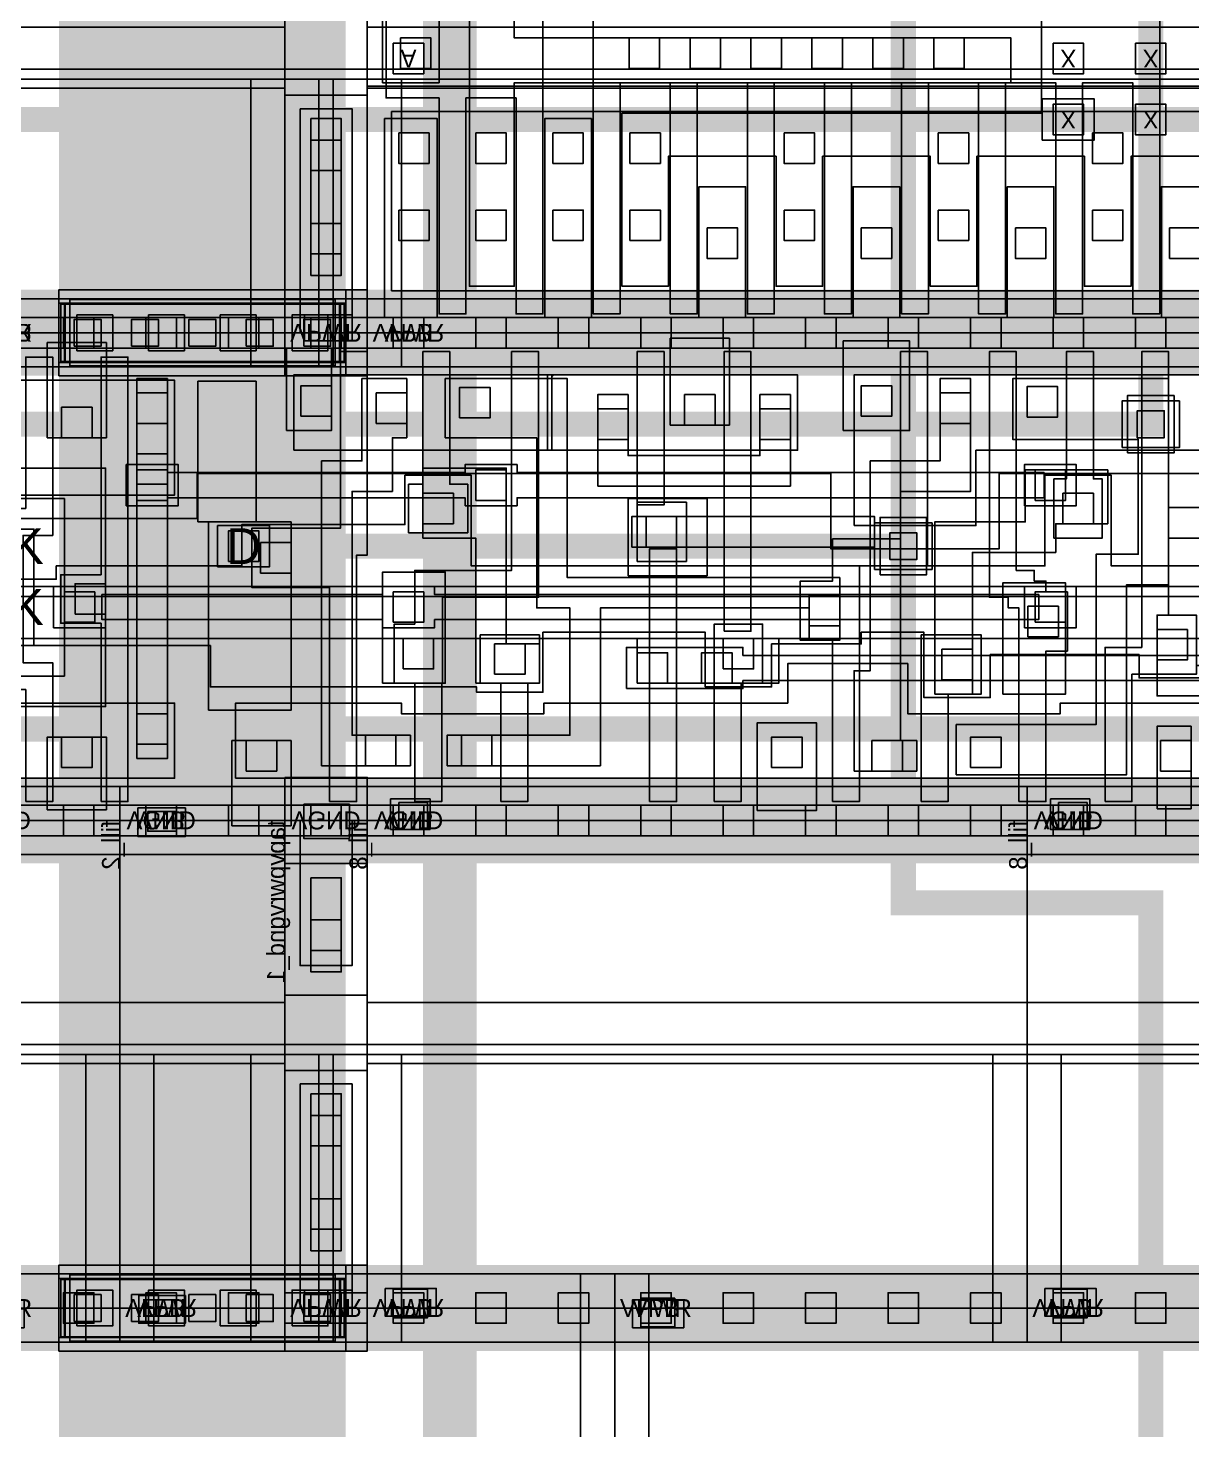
# Model space of a CAD drawing. Extents: x 0 to 50.5, y 0 to 99.5.
# Drawn here: x 27.55 to 34.04, y 59.16 to 66.98 of the extents above; entities that cross this region are included whole.
import ezdxf
from ezdxf.enums import TextEntityAlignment as Align

# ---------------------------------------------------------------- set-up
doc = ezdxf.new("R2010")
doc.units = 0
for name, color, linetype in [('L122D16', 13, 'CONTINUOUS'), ('L236D0', 12, 'CONTINUOUS'), ('L64D16', 14, 'CONTINUOUS'), ('L64D20', 26, 'CONTINUOUS'), ('L64D5', 19, 'CONTINUOUS'), ('L64D59', 18, 'CONTINUOUS'), ('L65D20', 22, 'CONTINUOUS'), ('L65D44', 31, 'CONTINUOUS'), ('L66D20', 16, 'CONTINUOUS'), ('L66D44', 21, 'CONTINUOUS'), ('L67D16', 29, 'CONTINUOUS'), ('L67D20', 8, 'CONTINUOUS'), ('L67D44', 9, 'CONTINUOUS'), ('L67D5', 17, 'CONTINUOUS'), ('L68D16', 15, 'CONTINUOUS'), ('L68D20', 6, 'CONTINUOUS'), ('L68D44', 7, 'CONTINUOUS'), ('L68D5', 20, 'CONTINUOUS'), ('L69D20', 4, 'CONTINUOUS'), ('L69D44', 5, 'CONTINUOUS'), ('L70D20', 2, 'CONTINUOUS'), ('L70D44', 3, 'CONTINUOUS'), ('L71D20', 1, 'CONTINUOUS'), ('L78D44', 24, 'CONTINUOUS'), ('L81D4', 28, 'CONTINUOUS'), ('L83D44', 30, 'CONTINUOUS'), ('L93D44', 25, 'CONTINUOUS'), ('L94D20', 27, 'CONTINUOUS'), ('L95D20', 23, 'CONTINUOUS')]:
    doc.layers.add(name, color=color, linetype=linetype)

# ---------------------------------------------------------------- blocks, each defined once
blk = doc.blocks.new('VIA_M1M2_PR')
at = {"layer": 'L68D20'}
blk.add_lwpolyline([(-0.16, -0.13), (-0.16, 0.13), (0.16, 0.13), (0.16, -0.13)], close=True, dxfattribs=at)
at = {"layer": 'L68D44'}
blk.add_lwpolyline([(-0.075, -0.075), (-0.075, 0.075), (0.075, 0.075), (0.075, -0.075)], close=True, dxfattribs=at)
at = {"layer": 'L69D20'}
blk.add_lwpolyline([(-0.13, -0.16), (-0.13, 0.16), (0.13, 0.16), (0.13, -0.16)], close=True, dxfattribs=at)
blk = doc.blocks.new('VIA_L1M1_PR_MR')
at = {"layer": 'L67D20'}
blk.add_lwpolyline([(-0.085, -0.085), (-0.085, 0.085), (0.085, 0.085), (0.085, -0.085)], close=True, dxfattribs=at)
at = {"layer": 'L67D44'}
blk.add_lwpolyline([(-0.085, -0.085), (-0.085, 0.085), (0.085, 0.085), (0.085, -0.085)], close=True, dxfattribs=at)
at = {"layer": 'L68D20'}
blk.add_lwpolyline([(-0.145, -0.115), (-0.145, 0.115), (0.145, 0.115), (0.145, -0.115)], close=True, dxfattribs=at)
blk = doc.blocks.new('VIA_via2_3_1600_480_1_5_320_320')
at = {"layer": 'L68D20'}
blk.add_lwpolyline([(-0.8, -0.24), (-0.8, 0.24), (0.8, 0.24), (0.8, -0.24)], close=True, dxfattribs=at)
at = {"layer": 'L68D44'}
for points in [[(-0.715, -0.075), (-0.715, 0.075), (-0.565, 0.075), (-0.565, -0.075)], [(-0.395, -0.075), (-0.395, 0.075), (-0.245, 0.075), (-0.245, -0.075)], [(-0.075, -0.075), (-0.075, 0.075), (0.075, 0.075), (0.075, -0.075)], [(0.245, -0.075), (0.245, 0.075), (0.395, 0.075), (0.395, -0.075)], [(0.565, -0.075), (0.565, 0.075), (0.715, 0.075), (0.715, -0.075)]]:
    blk.add_lwpolyline(points, close=True, dxfattribs=at)
at = {"layer": 'L69D20'}
blk.add_lwpolyline([(-0.77, -0.16), (-0.77, 0.16), (0.77, 0.16), (0.77, -0.16)], close=True, dxfattribs=at)
blk = doc.blocks.new('VIA_via3_4_1600_480_1_4_400_400')
at = {"layer": 'L69D20'}
blk.add_lwpolyline([(-0.74, -0.185), (-0.74, 0.185), (0.74, 0.185), (0.74, -0.185)], close=True, dxfattribs=at)
at = {"layer": 'L69D44'}
for points in [[(-0.7, -0.1), (-0.7, 0.1), (-0.5, 0.1), (-0.5, -0.1)], [(-0.3, -0.1), (-0.3, 0.1), (-0.1, 0.1), (-0.1, -0.1)], [(0.1, -0.1), (0.1, 0.1), (0.3, 0.1), (0.3, -0.1)], [(0.5, -0.1), (0.5, 0.1), (0.7, 0.1), (0.7, -0.1)]]:
    blk.add_lwpolyline(points, close=True, dxfattribs=at)
at = {"layer": 'L70D20'}
blk.add_lwpolyline([(-0.765, -0.165), (-0.765, 0.165), (0.765, 0.165), (0.765, -0.165)], close=True, dxfattribs=at)
blk = doc.blocks.new('VIA_via4_5_1600_480_1_4_400_400')
at = {"layer": 'L70D20'}
blk.add_lwpolyline([(-0.79, -0.16), (-0.79, 0.16), (0.79, 0.16), (0.79, -0.16)], close=True, dxfattribs=at)
at = {"layer": 'L70D44'}
for points in [[(-0.7, -0.1), (-0.7, 0.1), (-0.5, 0.1), (-0.5, -0.1)], [(-0.3, -0.1), (-0.3, 0.1), (-0.1, 0.1), (-0.1, -0.1)], [(0.1, -0.1), (0.1, 0.1), (0.3, 0.1), (0.3, -0.1)], [(0.5, -0.1), (0.5, 0.1), (0.7, 0.1), (0.7, -0.1)]]:
    blk.add_lwpolyline(points, close=True, dxfattribs=at)
at = {"layer": 'L71D20'}
blk.add_lwpolyline([(-0.8, -0.165), (-0.8, 0.165), (0.8, 0.165), (0.8, -0.165)], close=True, dxfattribs=at)
blk = doc.blocks.new('sky130_fd_sc_hd__dfrtp_4')
at = {"layer": 'L236D0'}
blk.add_lwpolyline([(0, 0), (0, 2.72), (10.58, 2.72), (10.58, 0)], close=True, dxfattribs=at)
at = {"layer": 'L64D20'}
blk.add_lwpolyline([(-0.19, 1.305), (-0.19, 2.91), (10.77, 2.91), (10.77, 1.305)], close=True, dxfattribs=at)
at = {"layer": 'L65D20'}
for points in [[(0.135, 1.815), (0.135, 2.455), (1.225, 2.455), (1.225, 1.815)], [(1.89, 2.065), (1.89, 2.485), (3.335, 2.485), (3.335, 2.48), (3.33, 2.48), (3.33, 2.065)], [(3.305, 2.065), (3.305, 2.485), (4.7, 2.485), (4.7, 2.065)], [(5.015, 1.645), (5.015, 2.485), (8, 2.485), (8, 2.065), (5.695, 2.065), (5.695, 1.645)], [(1.565, 0.235), (1.565, 0.655), (2.49, 0.655), (2.49, 0.595), (3.285, 0.595), (3.285, 0.655), (4.645, 0.655), (4.645, 0.875), (5.315, 0.875), (5.315, 0.595), (6.165, 0.595), (6.165, 0.655), (8.025, 0.655), (8.025, 0.235)], [(0.135, 0.235), (0.135, 0.655), (1.225, 0.655), (1.225, 0.235)]]:
    blk.add_lwpolyline(points, close=True, dxfattribs=at)
at = {"layer": 'L66D20'}
for points in [[(0.395, 0.105), (0.395, 0.73), (0.23, 0.73), (0.23, 0.995), (0.11, 0.995), (0.11, 1.325), (0.23, 1.325), (0.23, 1.74), (0.395, 1.74), (0.395, 2.585), (0.545, 2.585), (0.545, 1.59), (0.38, 1.59), (0.38, 0.88), (0.545, 0.88), (0.545, 0.105)], [(0.815, 0.105), (0.815, 1.1), (0.59, 1.1), (0.59, 1.37), (0.815, 1.37), (0.815, 2.585), (0.965, 2.585), (0.965, 0.105)], [(2.09, 0.105), (2.09, 1.3), (1.655, 1.3), (1.655, 1.63), (2.15, 1.63), (2.15, 2.615), (2.3, 2.615), (2.3, 1.48), (2.24, 1.48), (2.24, 0.105)], [(2.565, 0.105), (2.565, 0.765), (2.45, 0.765), (2.45, 1.095), (2.565, 1.095), (2.565, 1.395), (3.105, 1.395), (3.105, 2.615), (3.255, 2.615), (3.255, 1.245), (2.72, 1.245), (2.72, 0.765), (2.715, 0.765), (2.715, 0.105)], [(2.53, 1.605), (2.53, 1.875), (2.61, 1.875), (2.61, 2.615), (2.76, 2.615), (2.76, 1.875), (2.86, 1.875), (2.86, 1.605)], [(3.805, 1.76), (3.805, 2.615), (3.955, 2.615), (3.955, 1.76)], [(4.29, 1.055), (4.29, 2.615), (4.44, 2.615), (4.44, 1.055)], [(4.895, 0.105), (4.895, 1.005), (4.715, 1.005), (4.715, 1.335), (4.895, 1.335), (4.895, 1.57), (5.275, 1.57), (5.275, 2.615), (5.425, 2.615), (5.425, 1.42), (5.045, 1.42), (5.045, 0.105)], [(5.935, 0.105), (5.935, 1.185), (5.875, 1.185), (5.875, 1.245), (5.77, 1.245), (5.77, 2.615), (5.92, 2.615), (5.92, 1.395), (6.02, 1.395), (6.02, 1.335), (6.085, 1.335), (6.085, 1.275), (6.205, 1.275), (6.205, 0.945), (6.085, 0.945), (6.085, 0.105)], [(6.13, 1.575), (6.13, 1.905), (6.2, 1.905), (6.2, 2.615), (6.35, 2.615), (6.35, 1.905), (6.4, 1.905), (6.4, 1.575)], [(6.415, 0.105), (6.415, 0.965), (6.62, 0.965), (6.62, 2.615), (6.77, 2.615), (6.77, 1.145), (6.925, 1.145), (6.925, 0.815), (6.565, 0.815), (6.565, 0.105)], [(3.805, 1.445), (3.805, 1.775), (4.08, 1.775), (4.08, 1.445)], [(3.875, 0.105), (3.875, 1.515), (4.025, 1.515), (4.025, 0.105)], [(4.235, 0.105), (4.235, 1.095), (4.505, 1.095), (4.505, 0.765), (4.385, 0.765), (4.385, 0.105)], [(3.045, 0.105), (3.045, 0.765), (2.93, 0.765), (2.93, 1.035), (3.26, 1.035), (3.26, 0.765), (3.195, 0.765), (3.195, 0.105)], [(5.39, 0.105), (5.39, 1.035), (5.725, 1.035), (5.725, 0.705), (5.54, 0.705), (5.54, 0.105)]]:
    blk.add_lwpolyline(points, close=True, dxfattribs=at)
at = {"layer": 'L66D44'}
for points in [[(1.93, 2.255), (1.93, 2.425), (2.1, 2.425), (2.1, 2.255)], [(5.055, 2.255), (5.055, 2.425), (5.225, 2.425), (5.225, 2.255)], [(1.015, 2.215), (1.015, 2.385), (1.185, 2.385), (1.185, 2.215)], [(2.35, 2.215), (2.35, 2.385), (2.52, 2.385), (2.52, 2.215)], [(2.815, 2.245), (2.815, 2.415), (2.985, 2.415), (2.985, 2.245)], [(4.07, 2.205), (4.07, 2.375), (4.24, 2.375), (4.24, 2.205)], [(5.495, 2.215), (5.495, 2.385), (5.665, 2.385), (5.665, 2.215)], [(5.98, 2.25), (5.98, 2.42), (6.15, 2.42), (6.15, 2.25)], [(0.595, 2.135), (0.595, 2.305), (0.765, 2.305), (0.765, 2.135)], [(3.585, 2.125), (3.585, 2.295), (3.755, 2.295), (3.755, 2.125)], [(4.49, 2.125), (4.49, 2.295), (4.66, 2.295), (4.66, 2.125)], [(1.015, 1.875), (1.015, 2.045), (1.185, 2.045), (1.185, 1.875)], [(2.61, 1.655), (2.61, 1.825), (2.78, 1.825), (2.78, 1.655)], [(6.18, 1.655), (6.18, 1.825), (6.35, 1.825), (6.35, 1.655)], [(3.855, 1.525), (3.855, 1.695), (4.025, 1.695), (4.025, 1.525)], [(1.705, 1.38), (1.705, 1.55), (1.875, 1.55), (1.875, 1.38)], [(0.67, 1.15), (0.67, 1.32), (0.84, 1.32), (0.84, 1.15)], [(4.765, 1.085), (4.765, 1.255), (4.935, 1.255), (4.935, 1.085)], [(5.985, 1.025), (5.985, 1.195), (6.155, 1.195), (6.155, 1.025)], [(6.705, 0.895), (6.705, 1.065), (6.875, 1.065), (6.875, 0.895)], [(2.5, 0.845), (2.5, 1.015), (2.67, 1.015), (2.67, 0.845)], [(3.01, 0.815), (3.01, 0.985), (3.18, 0.985), (3.18, 0.815)], [(4.285, 0.845), (4.285, 1.015), (4.455, 1.015), (4.455, 0.845)], [(5.505, 0.785), (5.505, 0.955), (5.675, 0.955), (5.675, 0.785)], [(1.015, 0.425), (1.015, 0.595), (1.185, 0.595), (1.185, 0.425)], [(2.29, 0.305), (2.29, 0.475), (2.46, 0.475), (2.46, 0.305)], [(2.825, 0.305), (2.825, 0.475), (2.995, 0.475), (2.995, 0.305)], [(0.595, 0.295), (0.595, 0.465), (0.765, 0.465), (0.765, 0.295)], [(1.625, 0.275), (1.625, 0.445), (1.795, 0.445), (1.795, 0.275)], [(4.555, 0.295), (4.555, 0.465), (4.725, 0.465), (4.725, 0.295)], [(5.115, 0.275), (5.115, 0.445), (5.285, 0.445), (5.285, 0.275)], [(5.665, 0.295), (5.665, 0.465), (5.835, 0.465), (5.835, 0.295)], [(6.725, 0.275), (6.725, 0.445), (6.895, 0.445), (6.895, 0.275)]]:
    blk.add_lwpolyline(points, close=True, dxfattribs=at)
at = {"layer": 'L67D16'}
blk.add_lwpolyline([(1.525, 1.445), (1.525, 1.615), (1.695, 1.615), (1.695, 1.445)], close=True, dxfattribs=at)
at = {"layer": 'L67D20'}
for points in [[(1.85, 2.175), (1.85, 2.635), (0, 2.635), (0, 2.805), (9.2, 2.805), (9.2, 2.635), (2.1, 2.635), (2.1, 2.175)], [(0.515, 2.135), (0.515, 2.665), (0.845, 2.665), (0.845, 2.135)], [(3.99, 2.205), (3.99, 2.69), (4.32, 2.69), (4.32, 2.205)], [(4.955, 2.175), (4.955, 2.675), (5.325, 2.675), (5.325, 2.175)], [(0.09, 0.345), (0.09, 0.805), (0.61, 0.805), (0.61, 1.795), (0.09, 1.795), (0.09, 2.465), (0.345, 2.465), (0.345, 1.965), (0.84, 1.965), (0.84, 0.635), (0.345, 0.635), (0.345, 0.345)], [(1.015, 0.345), (1.015, 2.465), (1.185, 2.465), (1.185, 0.345)], [(1.355, 1.665), (1.355, 2.45), (1.68, 2.45), (1.68, 1.665)], [(2.045, 0.305), (2.045, 2.005), (2.27, 2.005), (2.27, 2.465), (2.52, 2.465), (2.52, 2.135), (2.44, 2.135), (2.44, 1.835), (2.215, 1.835), (2.215, 0.475), (2.54, 0.475), (2.54, 0.305)], [(2.745, 0.305), (2.745, 0.475), (3.43, 0.475), (3.43, 1.185), (3.245, 1.185), (3.245, 2.135), (2.735, 2.135), (2.735, 2.465), (3.415, 2.465), (3.415, 1.355), (4.935, 1.355), (4.935, 1.005), (4.765, 1.005), (4.765, 1.185), (3.6, 1.185), (3.6, 0.305)], [(5.015, 0.275), (5.015, 0.835), (5.105, 0.835), (5.105, 2.005), (5.495, 2.005), (5.495, 2.465), (5.665, 2.465), (5.665, 1.835), (5.275, 1.835), (5.275, 0.445), (5.365, 0.445), (5.365, 0.275)], [(5.585, 0.255), (5.585, 0.535), (6.365, 0.535), (6.365, 1.485), (6.6, 1.485), (6.6, 2.125), (5.9, 2.125), (5.9, 2.465), (6.77, 2.465), (6.77, 1.745), (7.82, 1.745), (7.82, 1.575), (6.77, 1.575), (6.77, 1.315), (6.535, 1.315), (6.535, 0.255)], [(3.585, 1.865), (3.585, 2.375), (3.755, 2.375), (3.755, 2.035), (4.49, 2.035), (4.49, 2.375), (4.66, 2.375), (4.66, 1.865)], [(7.065, 0.295), (7.065, 0.695), (6.705, 0.695), (6.705, 1.145), (6.925, 1.145), (6.925, 0.865), (7.235, 0.865), (7.235, 0.465), (7.815, 0.465), (7.815, 1.295), (7.99, 1.295), (7.99, 1.915), (7.36, 1.915), (7.36, 2.375), (7.53, 2.375), (7.53, 2.085), (8.16, 2.085), (8.16, 1.285), (9.845, 1.285), (9.845, 1.075), (8.14, 1.075), (8.14, 0.82), (8.135, 0.82), (8.135, 0.295)], [(2.905, 0.765), (2.905, 1.575), (2.61, 1.575), (2.61, 1.965), (3.075, 1.965), (3.075, 0.985), (3.26, 0.985), (3.26, 0.765)], [(5.465, 0.705), (5.465, 1.665), (5.97, 1.665), (5.97, 1.955), (6.43, 1.955), (6.43, 1.655), (6.14, 1.655), (6.14, 1.495), (5.675, 1.495), (5.675, 0.705)], [(1.415, 0.615), (1.415, 1.665), (1.875, 1.665), (1.875, 0.615)], [(3.775, 1.525), (3.775, 1.695), (5.13, 1.695), (5.13, 1.525)], [(0.09, 0.975), (0.09, 1.625), (0.44, 1.625), (0.44, 0.975)], [(2.385, 0.765), (2.385, 1.385), (2.735, 1.385), (2.735, 0.765)], [(5.845, 0.705), (5.845, 1.325), (6.195, 1.325), (6.195, 0.705)], [(3.805, 0.765), (3.805, 1.015), (4.595, 1.015), (4.595, 0.765)], [(4.475, 0.055), (4.475, 0.545), (4.805, 0.545), (4.805, 0.055)], [(6.705, 0.065), (6.705, 0.525), (6.895, 0.525), (6.895, 0.065)], [(0.515, 0.06), (0.515, 0.465), (0.845, 0.465), (0.845, 0.06)], [(1.545, -0.03), (1.545, 0.445), (1.875, 0.445), (1.875, -0.03)], [(0, -0.085), (0, 0.085), (9.2, 0.085), (9.2, -0.085)]]:
    blk.add_lwpolyline(points, close=True, dxfattribs=at)
at = {"layer": 'L67D44'}
for points in [[(0.605, 2.635), (0.605, 2.805), (0.775, 2.805), (0.775, 2.635)], [(1.065, 2.635), (1.065, 2.805), (1.235, 2.805), (1.235, 2.635)], [(1.525, 2.635), (1.525, 2.805), (1.695, 2.805), (1.695, 2.635)], [(1.985, 2.635), (1.985, 2.805), (2.155, 2.805), (2.155, 2.635)], [(2.445, 2.635), (2.445, 2.805), (2.615, 2.805), (2.615, 2.635)], [(2.905, 2.635), (2.905, 2.805), (3.075, 2.805), (3.075, 2.635)], [(3.365, 2.635), (3.365, 2.805), (3.535, 2.805), (3.535, 2.635)], [(3.825, 2.635), (3.825, 2.805), (3.995, 2.805), (3.995, 2.635)], [(4.285, 2.635), (4.285, 2.805), (4.455, 2.805), (4.455, 2.635)], [(4.745, 2.635), (4.745, 2.805), (4.915, 2.805), (4.915, 2.635)], [(5.205, 2.635), (5.205, 2.805), (5.375, 2.805), (5.375, 2.635)], [(5.665, 2.635), (5.665, 2.805), (5.835, 2.805), (5.835, 2.635)], [(6.125, 2.635), (6.125, 2.805), (6.295, 2.805), (6.295, 2.635)], [(6.585, 2.635), (6.585, 2.805), (6.755, 2.805), (6.755, 2.635)], [(1.015, 1.785), (1.015, 1.955), (1.185, 1.955), (1.185, 1.785)], [(2.905, 1.785), (2.905, 1.955), (3.075, 1.955), (3.075, 1.785)], [(6.025, 1.785), (6.025, 1.955), (6.195, 1.955), (6.195, 1.785)], [(0.61, 1.105), (0.61, 1.275), (0.78, 1.275), (0.78, 1.105)], [(2.445, 1.105), (2.445, 1.275), (2.615, 1.275), (2.615, 1.105)], [(6.025, 1.105), (6.025, 1.275), (6.195, 1.275), (6.195, 1.105)], [(3.805, 0.765), (3.805, 0.935), (3.975, 0.935), (3.975, 0.765)], [(4.165, 0.765), (4.165, 0.935), (4.335, 0.935), (4.335, 0.765)], [(0.605, -0.085), (0.605, 0.085), (0.775, 0.085), (0.775, -0.085)], [(1.065, -0.085), (1.065, 0.085), (1.235, 0.085), (1.235, -0.085)], [(1.525, -0.085), (1.525, 0.085), (1.695, 0.085), (1.695, -0.085)], [(1.985, -0.085), (1.985, 0.085), (2.155, 0.085), (2.155, -0.085)], [(2.445, -0.085), (2.445, 0.085), (2.615, 0.085), (2.615, -0.085)], [(2.905, -0.085), (2.905, 0.085), (3.075, 0.085), (3.075, -0.085)], [(3.365, -0.085), (3.365, 0.085), (3.535, 0.085), (3.535, -0.085)], [(3.825, -0.085), (3.825, 0.085), (3.995, 0.085), (3.995, -0.085)], [(4.285, -0.085), (4.285, 0.085), (4.455, 0.085), (4.455, -0.085)], [(4.745, -0.085), (4.745, 0.085), (4.915, 0.085), (4.915, -0.085)], [(5.205, -0.085), (5.205, 0.085), (5.375, 0.085), (5.375, -0.085)], [(5.665, -0.085), (5.665, 0.085), (5.835, 0.085), (5.835, -0.085)], [(6.125, -0.085), (6.125, 0.085), (6.295, 0.085), (6.295, -0.085)], [(6.585, -0.085), (6.585, 0.085), (6.755, 0.085), (6.755, -0.085)]]:
    blk.add_lwpolyline(points, close=True, dxfattribs=at)
at = {"layer": 'L68D20', "const_width": 0.48}
for points in [[(0, 2.72), (9.2, 2.72)], [(0, 0), (9.2, 0)]]:
    blk.add_lwpolyline(points, dxfattribs=at)
at = {"layer": 'L68D20'}
for points in [[(0.955, 1.755), (0.955, 1.985), (1.245, 1.985), (1.245, 1.755)], [(2.845, 1.755), (2.845, 1.8), (1.185, 1.8), (1.185, 1.94), (2.845, 1.94), (2.845, 1.985), (3.135, 1.985), (3.135, 1.94), (6.075, 1.94), (6.075, 1.8), (3.135, 1.8), (3.135, 1.755)], [(5.965, 1.755), (5.965, 1.985), (6.255, 1.985), (6.255, 1.755)], [(0.55, 1.075), (0.55, 1.305), (0.84, 1.305), (0.84, 1.075)], [(2.385, 1.075), (2.385, 1.12), (0.82, 1.12), (0.82, 1.26), (2.385, 1.26), (2.385, 1.305), (2.675, 1.305), (2.675, 1.26), (6.045, 1.26), (6.045, 1.12), (2.675, 1.12), (2.675, 1.075)], [(5.965, 1.075), (5.965, 1.305), (6.255, 1.305), (6.255, 1.075)], [(3.745, 0.735), (3.745, 0.965), (4.395, 0.965), (4.395, 0.92), (7.335, 0.92), (7.335, 0.965), (7.635, 0.965), (7.635, 0.735), (7.345, 0.735), (7.345, 0.78), (4.395, 0.78), (4.395, 0.735)]]:
    blk.add_lwpolyline(points, close=True, dxfattribs=at)
at = {"layer": 'L78D44'}
blk.add_lwpolyline([(0, 1.25), (0, 2.72), (9.2, 2.72), (9.2, 1.25)], close=True, dxfattribs=at)
at = {"layer": 'L81D4'}
blk.add_lwpolyline([(0, 0), (0, 2.72), (10.58, 2.72), (10.58, 0)], close=True, dxfattribs=at)
at = {"layer": 'L93D44'}
blk.add_lwpolyline([(0, -0.19), (0, 1.015), (10.58, 1.015), (10.58, -0.19)], close=True, dxfattribs=at)
at = {"layer": 'L94D20'}
blk.add_lwpolyline([(8.155, 1.355), (8.155, 1.935), (5.825, 1.935), (5.825, 1.515), (4.885, 1.515), (4.885, 1.935), (1.35, 1.935), (1.35, 1.685), (0, 1.685), (0, 2.91), (10.58, 2.91), (10.58, 1.355)], close=True, dxfattribs=at)
at = {"layer": 'L95D20'}
for points in [[(0, 1.345), (0.565, 1.345), (0.565, 1.42), (1.6, 1.42), (1.6, 1.65), (2.51, 1.65), (2.51, 1.925), (2.88, 1.925), (2.88, 1.42), (6.08, 1.42), (6.08, 1.925), (6.45, 1.925), (6.45, 1.42), (7.47, 1.42)], [(6.975, 0.795), (6.605, 0.795), (6.605, 0.925), (5.775, 0.925), (5.775, 0.685), (5.405, 0.685), (5.405, 1.05), (5.055, 1.05), (5.055, 0.985), (4.555, 0.985), (4.555, 0.745), (4.185, 0.745), (4.185, 1.05), (3.28, 1.05), (3.28, 0.715), (2.91, 0.715), (2.91, 0.745), (1.425, 0.745), (1.425, 0.975), (0, 0.975)]]:
    blk.add_lwpolyline(points, dxfattribs=at)
blk.add_lwpolyline([(3.755, 1.365), (3.755, 1.795), (4.195, 1.795), (4.195, 1.365)], close=True, dxfattribs=at)
at = {"layer": 'L67D5'}
for s, p in [('CLK', (0.235, 1.53)), ('D', (1.61, 1.53)), ('CLK', (0.235, 1.19))]:
    blk.add_text(s, height=0.2, dxfattribs=at).set_placement(p, align=Align.MIDDLE_CENTER)
at = {"layer": 'L68D5'}
for s, p in [('VPWR', (0.23, 2.72)), ('VGND', (0.23, 0))]:
    blk.add_text(s, height=0.1, dxfattribs=at).set_placement(p, align=Align.MIDDLE_CENTER)
blk = doc.blocks.new('sky130_fd_sc_hd__tapvpwrvgnd_1')
at = {"layer": 'L64D20'}
blk.add_lwpolyline([(-0.19, 1.305), (-0.19, 2.91), (0.65, 2.91), (0.65, 1.305)], close=True, dxfattribs=at)
at = {"layer": 'L65D44'}
for points in [[(0.145, 1.525), (0.145, 2.4), (0.315, 2.4), (0.315, 1.525)], [(0.145, 0.32), (0.145, 0.845), (0.315, 0.845), (0.315, 0.32)]]:
    blk.add_lwpolyline(points, close=True, dxfattribs=at)
at = {"layer": 'L66D44'}
for points in [[(0.145, 2.11), (0.145, 2.28), (0.315, 2.28), (0.315, 2.11)], [(0.145, 1.645), (0.145, 1.815), (0.315, 1.815), (0.315, 1.645)], [(0.145, 0.555), (0.145, 0.725), (0.315, 0.725), (0.315, 0.555)]]:
    blk.add_lwpolyline(points, close=True, dxfattribs=at)
at = {"layer": 'L67D20'}
for points in [[(0, 2.635), (0, 2.805), (0.46, 2.805), (0.46, 2.635)], [(0.085, 1.47), (0.085, 2.72), (0.375, 2.72), (0.375, 1.47)], [(0.085, 0), (0.085, 0.81), (0.375, 0.81), (0.375, 0)], [(0, -0.085), (0, 0.085), (0.46, 0.085), (0.46, -0.085)]]:
    blk.add_lwpolyline(points, close=True, dxfattribs=at)
at = {"layer": 'L67D44'}
for points in [[(0.145, 2.635), (0.145, 2.805), (0.315, 2.805), (0.315, 2.635)], [(0.145, -0.085), (0.145, 0.085), (0.315, 0.085), (0.315, -0.085)]]:
    blk.add_lwpolyline(points, close=True, dxfattribs=at)
at = {"layer": 'L68D16'}
for points in [[(0.11, 2.62), (0.11, 2.765), (0.375, 2.765), (0.375, 2.62)], [(0.105, -0.09), (0.105, 0.1), (0.36, 0.1), (0.36, -0.09)]]:
    blk.add_lwpolyline(points, close=True, dxfattribs=at)
at = {"layer": 'L68D20'}
for points in [[(0, 2.48), (0, 2.96), (0.46, 2.96), (0.46, 2.48)], [(0, -0.24), (0, 0.24), (0.46, 0.24), (0.46, -0.24)]]:
    blk.add_lwpolyline(points, close=True, dxfattribs=at)
at = {"layer": 'L78D44'}
blk.add_lwpolyline([(0, 1.25), (0, 2.72), (0.46, 2.72), (0.46, 1.25)], close=True, dxfattribs=at)
at = {"layer": 'L81D4'}
blk.add_lwpolyline([(0, 0), (0, 2.72), (0.46, 2.72), (0.46, 0)], close=True, dxfattribs=at)
at = {"layer": 'L93D44'}
for points in [[(0, 1.395), (0, 2.53), (0.46, 2.53), (0.46, 1.395)], [(0, -0.19), (0, 0.19), (0.46, 0.19), (0.46, -0.19)]]:
    blk.add_lwpolyline(points, close=True, dxfattribs=at)
at = {"layer": 'L94D20'}
for points in [[(0, 2.53), (0, 2.91), (0.46, 2.91), (0.46, 2.53)], [(0, 0.19), (0, 0.975), (0.46, 0.975), (0.46, 0.19)]]:
    blk.add_lwpolyline(points, close=True, dxfattribs=at)
at = {"layer": 'L68D5'}
for s, p in [('VPWR', (0.23, 2.72)), ('VGND', (0.23, 0))]:
    blk.add_text(s, height=0.1, dxfattribs=at).set_placement(p, align=Align.MIDDLE_CENTER)
at = {"layer": 'L83D44'}
blk.add_text('tapvpwrvgnd_1', height=0.1, rotation=90, dxfattribs=at).set_placement((0, 0))
blk = doc.blocks.new('sky130_fd_sc_hd__fill_8')
at = {"layer": 'L122D16'}
blk.add_lwpolyline([(0.13, -0.12), (0.13, 0.05), (0.35, 0.05), (0.35, -0.12)], close=True, dxfattribs=at)
at = {"layer": 'L64D16'}
blk.add_lwpolyline([(0.1, 2.61), (0.1, 2.765), (0.385, 2.765), (0.385, 2.61)], close=True, dxfattribs=at)
at = {"layer": 'L64D20'}
blk.add_lwpolyline([(-0.19, 1.305), (-0.19, 2.91), (3.87, 2.91), (3.87, 1.305)], close=True, dxfattribs=at)
at = {"layer": 'L67D20', "const_width": 0.17}
for points in [[(0, 2.72), (3.68, 2.72)], [(0, 0), (3.68, 0)]]:
    blk.add_lwpolyline(points, dxfattribs=at)
at = {"layer": 'L67D44'}
for points in [[(0.145, 2.635), (0.145, 2.805), (0.315, 2.805), (0.315, 2.635)], [(0.605, 2.635), (0.605, 2.805), (0.775, 2.805), (0.775, 2.635)], [(1.065, 2.635), (1.065, 2.805), (1.235, 2.805), (1.235, 2.635)], [(1.525, 2.635), (1.525, 2.805), (1.695, 2.805), (1.695, 2.635)], [(1.985, 2.635), (1.985, 2.805), (2.155, 2.805), (2.155, 2.635)], [(2.445, 2.635), (2.445, 2.805), (2.615, 2.805), (2.615, 2.635)], [(2.905, 2.635), (2.905, 2.805), (3.075, 2.805), (3.075, 2.635)], [(3.365, 2.635), (3.365, 2.805), (3.535, 2.805), (3.535, 2.635)], [(0.145, -0.085), (0.145, 0.085), (0.315, 0.085), (0.315, -0.085)], [(0.605, -0.085), (0.605, 0.085), (0.775, 0.085), (0.775, -0.085)], [(1.065, -0.085), (1.065, 0.085), (1.235, 0.085), (1.235, -0.085)], [(1.525, -0.085), (1.525, 0.085), (1.695, 0.085), (1.695, -0.085)], [(1.985, -0.085), (1.985, 0.085), (2.155, 0.085), (2.155, -0.085)], [(2.445, -0.085), (2.445, 0.085), (2.615, 0.085), (2.615, -0.085)], [(2.905, -0.085), (2.905, 0.085), (3.075, 0.085), (3.075, -0.085)], [(3.365, -0.085), (3.365, 0.085), (3.535, 0.085), (3.535, -0.085)]]:
    blk.add_lwpolyline(points, close=True, dxfattribs=at)
at = {"layer": 'L68D16'}
for points in [[(0.145, 2.615), (0.145, 2.775), (0.335, 2.775), (0.335, 2.615)], [(0.175, -0.1), (0.175, 0.05), (0.335, 0.05), (0.335, -0.1)]]:
    blk.add_lwpolyline(points, close=True, dxfattribs=at)
at = {"layer": 'L68D20', "const_width": 0.48}
for points in [[(0, 2.72), (3.68, 2.72)], [(0, 0), (3.68, 0)]]:
    blk.add_lwpolyline(points, dxfattribs=at)
at = {"layer": 'L78D44'}
blk.add_lwpolyline([(0, 1.25), (0, 2.72), (3.68, 2.72), (3.68, 1.25)], close=True, dxfattribs=at)
at = {"layer": 'L81D4'}
blk.add_lwpolyline([(0, 0), (0, 2.72), (3.68, 2.72), (3.68, 0)], close=True, dxfattribs=at)
at = {"layer": 'L93D44'}
blk.add_lwpolyline([(0, -0.19), (0, 1.015), (3.68, 1.015), (3.68, -0.19)], close=True, dxfattribs=at)
at = {"layer": 'L94D20'}
blk.add_lwpolyline([(0, 1.355), (0, 2.91), (3.68, 2.91), (3.68, 1.355)], close=True, dxfattribs=at)
at = {"layer": 'L64D5'}
blk.add_text('VPB', height=0.1, dxfattribs=at).set_placement((0.23, 2.72), align=Align.MIDDLE_CENTER)
at = {"layer": 'L64D59'}
blk.add_text('VNB', height=0.1, dxfattribs=at).set_placement((0.23, 0), align=Align.MIDDLE_CENTER)
at = {"layer": 'L68D5'}
for s, p in [('VPWR', (0.23, 2.72)), ('VGND', (0.23, 0))]:
    blk.add_text(s, height=0.1, dxfattribs=at).set_placement(p, align=Align.MIDDLE_CENTER)
at = {"layer": 'L83D44'}
blk.add_text('fill_8', height=0.1, rotation=90, dxfattribs=at).set_placement((0, 0))
blk = doc.blocks.new('sky130_fd_sc_hd__fill_2')
at = {"layer": 'L122D16'}
blk.add_lwpolyline([(0.155, -0.05), (0.155, 0.06), (0.315, 0.06), (0.315, -0.05)], close=True, dxfattribs=at)
at = {"layer": 'L64D16'}
blk.add_lwpolyline([(0.14, 2.675), (0.14, 2.765), (0.31, 2.765), (0.31, 2.675)], close=True, dxfattribs=at)
at = {"layer": 'L64D20'}
blk.add_lwpolyline([(-0.19, 1.305), (-0.19, 2.91), (1.11, 2.91), (1.11, 1.305)], close=True, dxfattribs=at)
at = {"layer": 'L67D20', "const_width": 0.17}
for points in [[(0, 2.72), (0.92, 2.72)], [(0, 0), (0.92, 0)]]:
    blk.add_lwpolyline(points, dxfattribs=at)
at = {"layer": 'L67D44'}
for points in [[(0.145, 2.635), (0.145, 2.805), (0.315, 2.805), (0.315, 2.635)], [(0.605, 2.635), (0.605, 2.805), (0.775, 2.805), (0.775, 2.635)], [(0.145, -0.085), (0.145, 0.085), (0.315, 0.085), (0.315, -0.085)], [(0.605, -0.085), (0.605, 0.085), (0.775, 0.085), (0.775, -0.085)]]:
    blk.add_lwpolyline(points, close=True, dxfattribs=at)
at = {"layer": 'L68D16'}
for points in [[(0.105, 2.65), (0.105, 2.805), (0.365, 2.805), (0.365, 2.65)], [(0.1, -0.07), (0.1, 0.09), (0.365, 0.09), (0.365, -0.07)]]:
    blk.add_lwpolyline(points, close=True, dxfattribs=at)
at = {"layer": 'L68D20', "const_width": 0.48}
for points in [[(0, 2.72), (0.92, 2.72)], [(0, 0), (0.92, 0)]]:
    blk.add_lwpolyline(points, dxfattribs=at)
at = {"layer": 'L78D44'}
blk.add_lwpolyline([(0, 1.25), (0, 2.72), (0.92, 2.72), (0.92, 1.25)], close=True, dxfattribs=at)
at = {"layer": 'L81D4'}
blk.add_lwpolyline([(0, 0), (0, 2.72), (0.92, 2.72), (0.92, 0)], close=True, dxfattribs=at)
at = {"layer": 'L93D44'}
blk.add_lwpolyline([(0, -0.19), (0, 1.015), (0.92, 1.015), (0.92, -0.19)], close=True, dxfattribs=at)
at = {"layer": 'L94D20'}
blk.add_lwpolyline([(0, 1.355), (0, 2.91), (0.92, 2.91), (0.92, 1.355)], close=True, dxfattribs=at)
at = {"layer": 'L64D5'}
blk.add_text('VPB', height=0.1, dxfattribs=at).set_placement((0.23, 2.72), align=Align.MIDDLE_CENTER)
at = {"layer": 'L64D59'}
blk.add_text('VNB', height=0.1, dxfattribs=at).set_placement((0.23, 0), align=Align.MIDDLE_CENTER)
at = {"layer": 'L68D5'}
for s, p in [('VPWR', (0.23, 2.72)), ('VGND', (0.23, 0))]:
    blk.add_text(s, height=0.1, dxfattribs=at).set_placement(p, align=Align.MIDDLE_CENTER)
at = {"layer": 'L83D44'}
blk.add_text('fill_2', height=0.1, rotation=90, dxfattribs=at).set_placement((0, 0))
blk = doc.blocks.new('sky130_fd_sc_hd__fill_4')
at = {"layer": 'L122D16'}
blk.add_lwpolyline([(0.175, -0.06), (0.175, 0.06), (0.285, 0.06), (0.285, -0.06)], close=True, dxfattribs=at)
at = {"layer": 'L64D16'}
blk.add_lwpolyline([(0.175, 2.65), (0.175, 2.78), (0.3, 2.78), (0.3, 2.65)], close=True, dxfattribs=at)
at = {"layer": 'L64D20'}
blk.add_lwpolyline([(-0.19, 1.305), (-0.19, 2.91), (2.03, 2.91), (2.03, 1.305)], close=True, dxfattribs=at)
at = {"layer": 'L67D20', "const_width": 0.17}
for points in [[(0, 2.72), (1.84, 2.72)], [(0, 0), (1.84, 0)]]:
    blk.add_lwpolyline(points, dxfattribs=at)
at = {"layer": 'L67D44'}
for points in [[(0.145, 2.635), (0.145, 2.805), (0.315, 2.805), (0.315, 2.635)], [(0.605, 2.635), (0.605, 2.805), (0.775, 2.805), (0.775, 2.635)], [(1.065, 2.635), (1.065, 2.805), (1.235, 2.805), (1.235, 2.635)], [(1.525, 2.635), (1.525, 2.805), (1.695, 2.805), (1.695, 2.635)], [(0.145, -0.085), (0.145, 0.085), (0.315, 0.085), (0.315, -0.085)], [(0.605, -0.085), (0.605, 0.085), (0.775, 0.085), (0.775, -0.085)], [(1.065, -0.085), (1.065, 0.085), (1.235, 0.085), (1.235, -0.085)], [(1.525, -0.085), (1.525, 0.085), (1.695, 0.085), (1.695, -0.085)]]:
    blk.add_lwpolyline(points, close=True, dxfattribs=at)
at = {"layer": 'L68D16'}
for points in [[(0.17, 2.675), (0.17, 2.76), (0.27, 2.76), (0.27, 2.675)], [(0.17, -0.05), (0.17, 0.045), (0.285, 0.045), (0.285, -0.05)]]:
    blk.add_lwpolyline(points, close=True, dxfattribs=at)
at = {"layer": 'L68D20', "const_width": 0.48}
for points in [[(0, 2.72), (1.84, 2.72)], [(0, 0), (1.84, 0)]]:
    blk.add_lwpolyline(points, dxfattribs=at)
at = {"layer": 'L78D44'}
blk.add_lwpolyline([(0, 1.25), (0, 2.72), (1.84, 2.72), (1.84, 1.25)], close=True, dxfattribs=at)
at = {"layer": 'L81D4'}
blk.add_lwpolyline([(0, 0), (0, 2.72), (1.84, 2.72), (1.84, 0)], close=True, dxfattribs=at)
at = {"layer": 'L93D44'}
blk.add_lwpolyline([(0, -0.19), (0, 1.015), (1.84, 1.015), (1.84, -0.19)], close=True, dxfattribs=at)
at = {"layer": 'L94D20'}
blk.add_lwpolyline([(0, 1.355), (0, 2.91), (1.84, 2.91), (1.84, 1.355)], close=True, dxfattribs=at)
at = {"layer": 'L64D5'}
blk.add_text('VPB', height=0.1, dxfattribs=at).set_placement((0.23, 2.72), align=Align.MIDDLE_CENTER)
at = {"layer": 'L64D59'}
blk.add_text('VNB', height=0.1, dxfattribs=at).set_placement((0.23, 0), align=Align.MIDDLE_CENTER)
at = {"layer": 'L68D5'}
for s, p in [('VPWR', (0.23, 2.72)), ('VGND', (0.23, 0))]:
    blk.add_text(s, height=0.1, dxfattribs=at).set_placement(p, align=Align.MIDDLE_CENTER)
at = {"layer": 'L83D44'}
blk.add_text('fill_4', height=0.1, rotation=90, dxfattribs=at).set_placement((0, 0))
blk = doc.blocks.new('sky130_fd_sc_hd__clkbuf_8')
at = {"layer": 'L122D16'}
blk.add_lwpolyline([(0.145, -0.085), (0.145, 0.085), (0.315, 0.085), (0.315, -0.085)], close=True, dxfattribs=at)
at = {"layer": 'L236D0'}
blk.add_lwpolyline([(0, 0), (0, 2.72), (5.06, 2.72), (5.06, 0)], close=True, dxfattribs=at)
at = {"layer": 'L64D16'}
blk.add_lwpolyline([(0.145, 2.635), (0.145, 2.805), (0.315, 2.805), (0.315, 2.635)], close=True, dxfattribs=at)
at = {"layer": 'L64D20'}
blk.add_lwpolyline([(-0.19, 1.305), (-0.19, 2.91), (5.25, 2.91), (5.25, 1.305)], close=True, dxfattribs=at)
at = {"layer": 'L65D20'}
for points in [[(0.135, 1.485), (0.135, 2.485), (4.685, 2.485), (4.685, 1.485)], [(0.135, 0.235), (0.135, 0.655), (4.69, 0.655), (4.69, 0.235)]]:
    blk.add_lwpolyline(points, close=True, dxfattribs=at)
at = {"layer": 'L66D20'}
for points in [[(0.4, 0.105), (0.4, 0.9), (0.105, 0.9), (0.105, 1.41), (0.4, 1.41), (0.4, 2.615), (0.55, 2.615), (0.55, 1.41), (0.83, 1.41), (0.83, 2.615), (0.98, 2.615), (0.98, 0.105), (0.83, 0.105), (0.83, 0.9), (0.55, 0.9), (0.55, 0.105)], [(1.26, 0.105), (1.26, 2.615), (1.41, 2.615), (1.41, 1.325), (1.69, 1.325), (1.69, 2.615), (1.84, 2.615), (1.84, 1.325), (2.12, 1.325), (2.12, 2.615), (2.27, 2.615), (2.27, 1.325), (2.55, 1.325), (2.55, 2.615), (2.7, 2.615), (2.7, 1.325), (2.98, 1.325), (2.98, 2.615), (3.13, 2.615), (3.13, 1.325), (3.41, 1.325), (3.41, 2.615), (3.56, 2.615), (3.56, 1.325), (3.84, 1.325), (3.84, 2.615), (3.99, 2.615), (3.99, 1.325), (4.27, 1.325), (4.27, 2.615), (4.42, 2.615), (4.42, 0.105), (4.27, 0.105), (4.27, 0.95), (3.99, 0.95), (3.99, 0.105), (3.84, 0.105), (3.84, 0.95), (3.56, 0.95), (3.56, 0.105), (3.41, 0.105), (3.41, 0.95), (3.13, 0.95), (3.13, 0.105), (2.98, 0.105), (2.98, 0.95), (2.7, 0.95), (2.7, 0.105), (2.55, 0.105), (2.55, 0.95), (2.27, 0.95), (2.27, 0.105), (2.12, 0.105), (2.12, 0.95), (1.84, 0.95), (1.84, 0.105), (1.69, 0.105), (1.69, 0.95), (1.41, 0.95), (1.41, 0.105)]]:
    blk.add_lwpolyline(points, close=True, dxfattribs=at)
at = {"layer": 'L66D44'}
for points in [[(1.895, 2.135), (1.895, 2.305), (2.065, 2.305), (2.065, 2.135)], [(2.755, 2.135), (2.755, 2.305), (2.925, 2.305), (2.925, 2.135)], [(3.615, 2.135), (3.615, 2.305), (3.785, 2.305), (3.785, 2.135)], [(4.475, 2.135), (4.475, 2.305), (4.645, 2.305), (4.645, 2.135)], [(0.175, 2.035), (0.175, 2.205), (0.345, 2.205), (0.345, 2.035)], [(0.605, 2.035), (0.605, 2.205), (0.775, 2.205), (0.775, 2.035)], [(1.035, 2.035), (1.035, 2.205), (1.205, 2.205), (1.205, 2.035)], [(1.465, 2.035), (1.465, 2.205), (1.635, 2.205), (1.635, 2.035)], [(2.325, 2.035), (2.325, 2.205), (2.495, 2.205), (2.495, 2.035)], [(3.185, 2.035), (3.185, 2.205), (3.355, 2.205), (3.355, 2.035)], [(4.045, 2.035), (4.045, 2.205), (4.215, 2.205), (4.215, 2.035)], [(0.175, 1.605), (0.175, 1.775), (0.345, 1.775), (0.345, 1.605)], [(0.605, 1.605), (0.605, 1.775), (0.775, 1.775), (0.775, 1.605)], [(1.035, 1.605), (1.035, 1.775), (1.205, 1.775), (1.205, 1.605)], [(1.465, 1.605), (1.465, 1.775), (1.635, 1.775), (1.635, 1.605)], [(2.325, 1.605), (2.325, 1.775), (2.495, 1.775), (2.495, 1.605)], [(3.185, 1.605), (3.185, 1.775), (3.355, 1.775), (3.355, 1.605)], [(4.045, 1.605), (4.045, 1.775), (4.215, 1.775), (4.215, 1.605)], [(0.185, 1.075), (0.185, 1.245), (0.355, 1.245), (0.355, 1.075)], [(1.46, 1.075), (1.46, 1.245), (1.63, 1.245), (1.63, 1.075)], [(1.8, 1.075), (1.8, 1.245), (1.97, 1.245), (1.97, 1.075)], [(2.14, 1.075), (2.14, 1.245), (2.31, 1.245), (2.31, 1.075)], [(2.48, 1.075), (2.48, 1.245), (2.65, 1.245), (2.65, 1.075)], [(2.82, 1.075), (2.82, 1.245), (2.99, 1.245), (2.99, 1.075)], [(3.16, 1.075), (3.16, 1.245), (3.33, 1.245), (3.33, 1.075)], [(0.605, 0.36), (0.605, 0.53), (0.775, 0.53), (0.775, 0.36)], [(1.035, 0.36), (1.035, 0.53), (1.205, 0.53), (1.205, 0.36)], [(1.465, 0.36), (1.465, 0.53), (1.635, 0.53), (1.635, 0.36)], [(1.895, 0.315), (1.895, 0.485), (2.065, 0.485), (2.065, 0.315)], [(2.325, 0.36), (2.325, 0.53), (2.495, 0.53), (2.495, 0.36)], [(2.755, 0.315), (2.755, 0.485), (2.925, 0.485), (2.925, 0.315)], [(3.185, 0.36), (3.185, 0.53), (3.355, 0.53), (3.355, 0.36)], [(3.615, 0.315), (3.615, 0.485), (3.785, 0.485), (3.785, 0.315)], [(4.045, 0.36), (4.045, 0.53), (4.215, 0.53), (4.215, 0.36)], [(4.48, 0.315), (4.48, 0.485), (4.65, 0.485), (4.65, 0.315)], [(0.175, 0.295), (0.175, 0.465), (0.345, 0.465), (0.345, 0.295)]]:
    blk.add_lwpolyline(points, close=True, dxfattribs=at)
at = {"layer": 'L67D16'}
for points in [[(3.825, 1.445), (3.825, 1.615), (3.995, 1.615), (3.995, 1.445)], [(4.285, 1.445), (4.285, 1.615), (4.455, 1.615), (4.455, 1.445)], [(0.145, 1.105), (0.145, 1.275), (0.315, 1.275), (0.315, 1.105)], [(3.825, 1.105), (3.825, 1.275), (3.995, 1.275), (3.995, 1.105)], [(4.285, 1.105), (4.285, 1.275), (4.455, 1.275), (4.455, 1.105)], [(0.145, 0.765), (0.145, 0.935), (0.315, 0.935), (0.315, 0.765)], [(3.825, 0.765), (3.825, 0.935), (3.995, 0.935), (3.995, 0.765)], [(4.285, 0.765), (4.285, 0.935), (4.455, 0.935), (4.455, 0.765)]]:
    blk.add_lwpolyline(points, close=True, dxfattribs=at)
at = {"layer": 'L67D20', "const_width": 0.17}
for points in [[(0, 2.72), (5.06, 2.72)], [(0, 0), (5.06, 0)]]:
    blk.add_lwpolyline(points, dxfattribs=at)
at = {"layer": 'L67D20'}
for points in [[(0.095, 1.525), (0.095, 2.635), (0, 2.635), (0, 2.805), (5.06, 2.805), (5.06, 2.635), (4.725, 2.635), (4.725, 1.905), (4.43, 1.905), (4.43, 2.635), (3.83, 2.635), (3.83, 1.905), (3.57, 1.905), (3.57, 2.635), (2.97, 2.635), (2.97, 1.905), (2.71, 1.905), (2.71, 2.635), (2.11, 2.635), (2.11, 1.905), (1.85, 1.905), (1.85, 2.635), (1.25, 2.635), (1.25, 1.525), (0.99, 1.525), (0.99, 2.635), (0.39, 2.635), (0.39, 1.525)], [(0.57, 0.265), (0.57, 2.46), (0.82, 2.46), (0.82, 1.325), (3.59, 1.325), (3.59, 1.075), (0.82, 1.075), (0.82, 0.265)], [(1.42, 0.28), (1.42, 0.905), (3.76, 0.905), (3.76, 1.495), (1.42, 1.495), (1.42, 2.46), (1.68, 2.46), (1.68, 1.735), (2.28, 1.735), (2.28, 2.46), (2.54, 2.46), (2.54, 1.735), (3.14, 1.735), (3.14, 2.46), (3.4, 2.46), (3.4, 1.735), (4, 1.735), (4, 2.46), (4.26, 2.46), (4.26, 1.735), (4.73, 1.735), (4.73, 0.735), (4.26, 0.735), (4.26, 0.28), (4, 0.28), (4, 0.735), (3.4, 0.735), (3.4, 0.28), (3.14, 0.28), (3.14, 0.735), (2.54, 0.735), (2.54, 0.28), (2.28, 0.28), (2.28, 0.735), (1.68, 0.735), (1.68, 0.28)], [(0.085, 0.715), (0.085, 1.325), (0.4, 1.325), (0.4, 0.715)], [(0, -0.085), (0, 0.085), (0.145, 0.085), (0.145, 0.545), (0.39, 0.545), (0.39, 0.085), (0.99, 0.085), (0.99, 0.61), (1.25, 0.61), (1.25, 0.085), (1.85, 0.085), (1.85, 0.565), (2.11, 0.565), (2.11, 0.085), (2.71, 0.085), (2.71, 0.565), (2.97, 0.565), (2.97, 0.085), (3.57, 0.085), (3.57, 0.565), (3.83, 0.565), (3.83, 0.085), (4.43, 0.085), (4.43, 0.565), (4.73, 0.565), (4.73, 0.085), (5.06, 0.085), (5.06, -0.085)]]:
    blk.add_lwpolyline(points, close=True, dxfattribs=at)
at = {"layer": 'L67D44'}
for points in [[(0.145, 2.635), (0.145, 2.805), (0.315, 2.805), (0.315, 2.635)], [(0.605, 2.635), (0.605, 2.805), (0.775, 2.805), (0.775, 2.635)], [(1.065, 2.635), (1.065, 2.805), (1.235, 2.805), (1.235, 2.635)], [(1.525, 2.635), (1.525, 2.805), (1.695, 2.805), (1.695, 2.635)], [(1.985, 2.635), (1.985, 2.805), (2.155, 2.805), (2.155, 2.635)], [(2.445, 2.635), (2.445, 2.805), (2.615, 2.805), (2.615, 2.635)], [(2.905, 2.635), (2.905, 2.805), (3.075, 2.805), (3.075, 2.635)], [(3.365, 2.635), (3.365, 2.805), (3.535, 2.805), (3.535, 2.635)], [(3.825, 2.635), (3.825, 2.805), (3.995, 2.805), (3.995, 2.635)], [(4.285, 2.635), (4.285, 2.805), (4.455, 2.805), (4.455, 2.635)], [(4.745, 2.635), (4.745, 2.805), (4.915, 2.805), (4.915, 2.635)], [(0.145, -0.085), (0.145, 0.085), (0.315, 0.085), (0.315, -0.085)], [(0.605, -0.085), (0.605, 0.085), (0.775, 0.085), (0.775, -0.085)], [(1.065, -0.085), (1.065, 0.085), (1.235, 0.085), (1.235, -0.085)], [(1.525, -0.085), (1.525, 0.085), (1.695, 0.085), (1.695, -0.085)], [(1.985, -0.085), (1.985, 0.085), (2.155, 0.085), (2.155, -0.085)], [(2.445, -0.085), (2.445, 0.085), (2.615, 0.085), (2.615, -0.085)], [(2.905, -0.085), (2.905, 0.085), (3.075, 0.085), (3.075, -0.085)], [(3.365, -0.085), (3.365, 0.085), (3.535, 0.085), (3.535, -0.085)], [(3.825, -0.085), (3.825, 0.085), (3.995, 0.085), (3.995, -0.085)], [(4.285, -0.085), (4.285, 0.085), (4.455, 0.085), (4.455, -0.085)], [(4.745, -0.085), (4.745, 0.085), (4.915, 0.085), (4.915, -0.085)]]:
    blk.add_lwpolyline(points, close=True, dxfattribs=at)
at = {"layer": 'L68D16'}
for points in [[(0.145, 2.635), (0.145, 2.805), (0.315, 2.805), (0.315, 2.635)], [(0.145, -0.085), (0.145, 0.085), (0.315, 0.085), (0.315, -0.085)]]:
    blk.add_lwpolyline(points, close=True, dxfattribs=at)
at = {"layer": 'L68D20', "const_width": 0.48}
for points in [[(0, 2.72), (5.06, 2.72)], [(0, 0), (5.06, 0)]]:
    blk.add_lwpolyline(points, dxfattribs=at)
at = {"layer": 'L78D44'}
blk.add_lwpolyline([(0, 1.25), (0, 2.72), (5.06, 2.72), (5.06, 1.25)], close=True, dxfattribs=at)
at = {"layer": 'L81D4'}
blk.add_lwpolyline([(0, 0), (0, 2.72), (5.06, 2.72), (5.06, 0)], close=True, dxfattribs=at)
at = {"layer": 'L93D44'}
blk.add_lwpolyline([(0, -0.19), (0, 1.015), (5.06, 1.015), (5.06, -0.19)], close=True, dxfattribs=at)
at = {"layer": 'L94D20'}
blk.add_lwpolyline([(0, 1.355), (0, 2.91), (5.06, 2.91), (5.06, 1.355)], close=True, dxfattribs=at)
at = {"layer": 'L95D20'}
blk.add_lwpolyline([(0, 0.975), (0, 1.345), (5.06, 1.345), (5.06, 0.975)], close=True, dxfattribs=at)
at = {"layer": 'L64D5'}
blk.add_text('VPB', height=0.1, dxfattribs=at).set_placement((0.23, 2.72), align=Align.MIDDLE_CENTER)
at = {"layer": 'L64D59'}
blk.add_text('VNB', height=0.1, dxfattribs=at).set_placement((0.23, 0), align=Align.MIDDLE_CENTER)
at = {"layer": 'L67D5'}
for s, p in [('X', (3.91, 1.53)), ('X', (4.37, 1.53)), ('A', (0.23, 1.19)), ('X', (3.91, 1.19)), ('X', (4.37, 1.19)), ('A', (0.23, 0.85)), ('X', (3.91, 0.85)), ('X', (4.37, 0.85))]:
    blk.add_text(s, height=0.1, dxfattribs=at).set_placement(p, align=Align.MIDDLE_CENTER)
at = {"layer": 'L68D5'}
for s, p in [('VPWR', (0.23, 2.72)), ('VGND', (0.23, 0))]:
    blk.add_text(s, height=0.1, dxfattribs=at).set_placement(p, align=Align.MIDDLE_CENTER)
at = {"layer": 'L83D44'}
blk.add_text('clkbuf_8', height=0.1, rotation=90, dxfattribs=at).set_placement((0, 0))

msp = doc.modelspace()

# ---------------------------------------------------------------- linework, layer by layer
at = {"layer": 'L68D20'}
for points, const_width in [([(27.3, 66.47), (33.42, 66.47)], 0.14), ([(33.28, 66.47), (38.02, 66.47)], 0.14), ([(1.38, 65.28), (49.22, 65.28)], 0.48), ([(25, 64.77), (33.88, 64.77)], 0.14), ([(28.68, 64.09), (32.5, 64.09)], 0.14), ([(26.84, 63.07), (37.56, 63.07)], 0.14), ([(1.38, 62.56), (49.22, 62.56)], 0.48), ([(1.38, 59.84), (49.22, 59.84)], 0.48)]:
    msp.add_lwpolyline(points, dxfattribs=dict(at, const_width=const_width))
at = {"layer": 'L69D20'}
for points, const_width in [([(32.43, 64.02), (32.43, 69.26)], 0.14), ([(33.81, 64.7), (33.81, 68.92)], 0.14), ([(27.75, 65.28), (29.29, 65.28)], 0.37), ([(32.43, 62.03), (32.43, 64.16)], 0.14), ([(32.36, 62.1), (33.88, 62.1)], 0.14), ([(33.81, 57.56), (33.81, 62.17)], 0.14), ([(27.75, 59.84), (29.29, 59.84)], 0.37)]:
    msp.add_lwpolyline(points, dxfattribs=dict(at, const_width=const_width))
at = {"layer": 'L70D20', "const_width": 0.33}
for points in [[(27.73, 65.28), (29.31, 65.28)], [(27.73, 59.84), (29.31, 59.84)]]:
    msp.add_lwpolyline(points, dxfattribs=at)
at = {"layer": 'L71D20'}
for points, const_width in [([(28.52, 5.2), (28.52, 98.16)], 1.6), ([(29.9, 51.19), (29.9, 68.49)], 0.3)]:
    msp.add_lwpolyline(points, dxfattribs=dict(at, const_width=const_width))

# ---------------------------------------------------------------- block references
at = {"yscale": -1}
for name, p in [('sky130_fd_sc_hd__fill_4', (27.14, 68)), ('sky130_fd_sc_hd__tapvpwrvgnd_1', (28.98, 68)), ('sky130_fd_sc_hd__clkbuf_8', (29.44, 68)), ('sky130_fd_sc_hd__fill_4', (26.22, 62.56)), ('sky130_fd_sc_hd__fill_2', (28.06, 62.56)), ('sky130_fd_sc_hd__tapvpwrvgnd_1', (28.98, 62.56)), ('sky130_fd_sc_hd__fill_8', (29.44, 62.56)), ('sky130_fd_sc_hd__fill_8', (33.12, 62.56))]:
    msp.add_blockref(name, p, dxfattribs=at)
for name, p in [('VIA_L1M1_PR_MR', (33.35, 66.47)), ('sky130_fd_sc_hd__dfrtp_4', (27.14, 62.56)), ('VIA_via2_3_1600_480_1_5_320_320', (28.52, 65.28)), ('VIA_via3_4_1600_480_1_4_400_400', (28.52, 65.28)), ('VIA_via4_5_1600_480_1_4_400_400', (28.52, 65.28)), ('VIA_M1M2_PR', (33.81, 64.77)), ('VIA_L1M1_PR_MR', (28.75, 64.09)), ('VIA_M1M2_PR', (32.43, 64.09)), ('sky130_fd_sc_hd__fill_8', (27.14, 57.12)), ('VIA_via2_3_1600_480_1_5_320_320', (28.52, 59.84)), ('sky130_fd_sc_hd__fill_8', (30.82, 57.12)), ('VIA_via4_5_1600_480_1_4_400_400', (28.52, 59.84)), ('VIA_via3_4_1600_480_1_4_400_400', (28.52, 59.84))]:
    msp.add_blockref(name, p)

doc.saveas('drawing.dxf')
